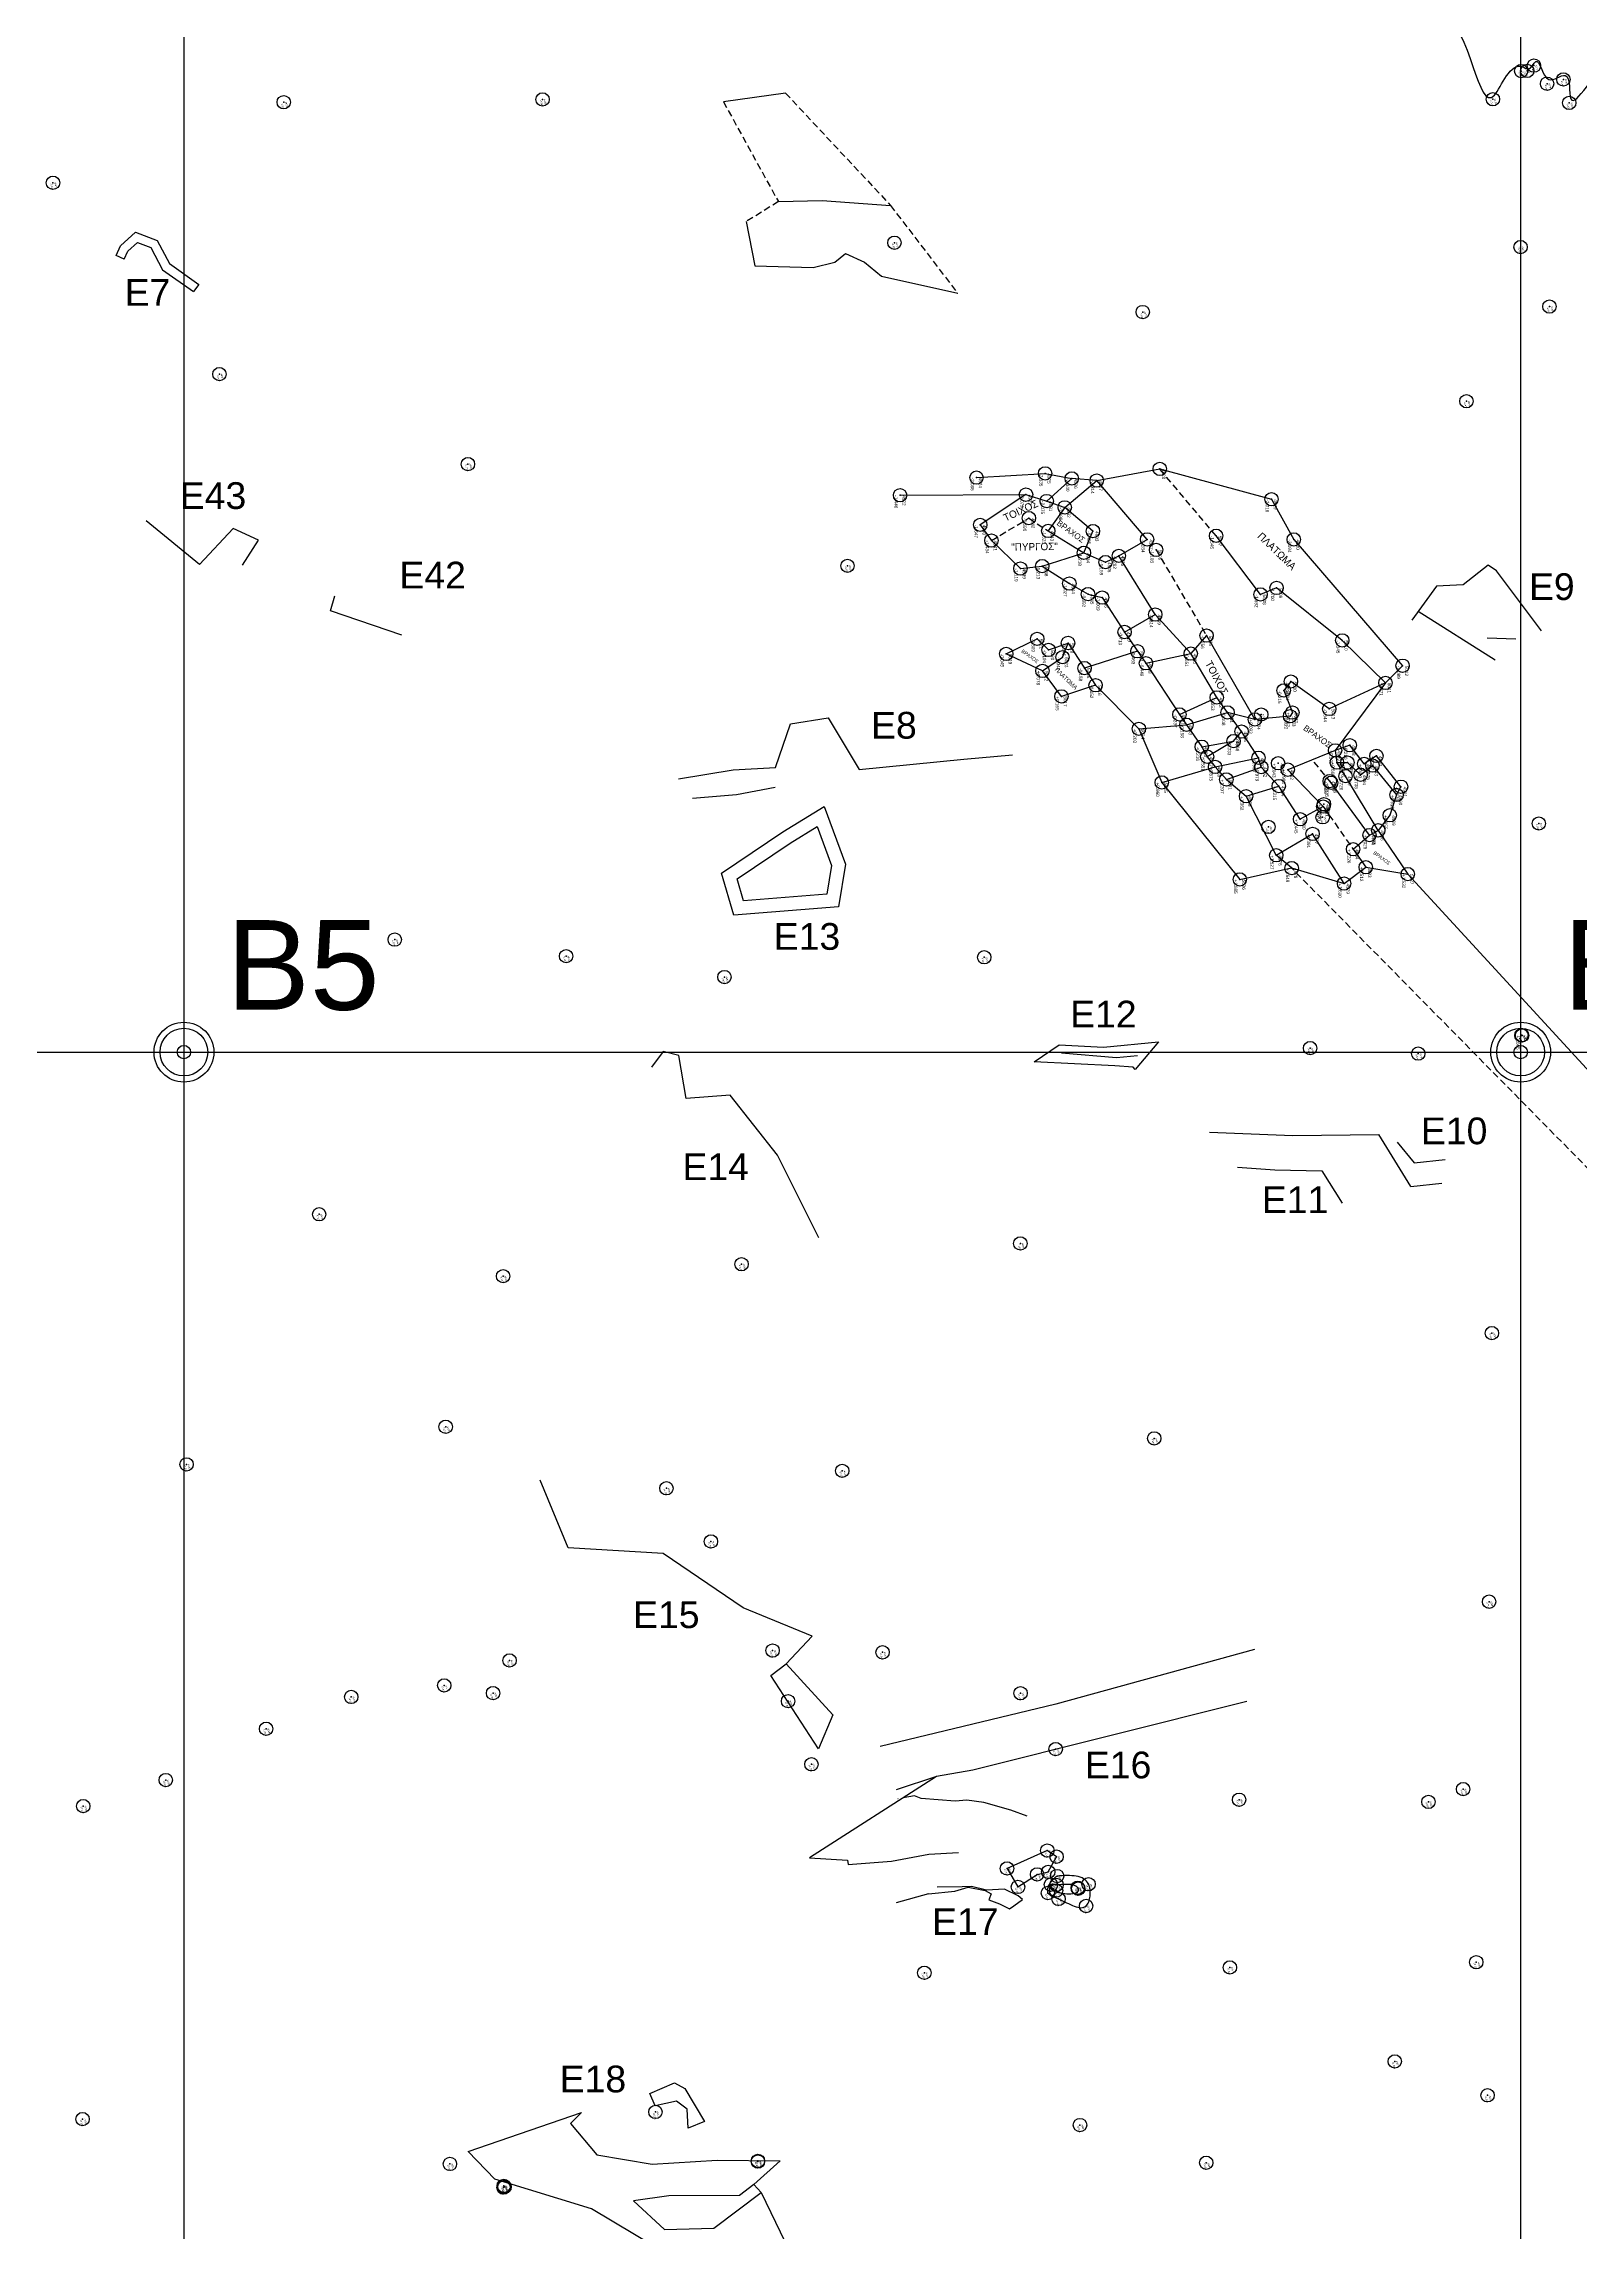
# Model space of a CAD drawing. Header units: millimetres. Extents: x 979 to 714242, y 976 to 4055134.
# Drawn here: x 713933.7 to 713991.2, y 4054818.7 to 4054900.6 of the extents above; entities that cross this region are included whole.
import ezdxf
from ezdxf.enums import TextEntityAlignment as Align

# ---------------------------------------------------------------- set-up
doc = ezdxf.new("R2010")
doc.units = ezdxf.units.MM
doc.header["$LTSCALE"] = 0.5
doc.header["$MEASUREMENT"] = 0
doc.header["$PDMODE"] = 32
doc.header["$PDSIZE"] = 0.5
doc.linetypes.add('DASHED', pattern=[0.75, 0.5, -0.25])
doc.linetypes.add('KatAxonas', pattern=[130, 100, -15, 0, -15])
for name, color, linetype in [('__lithosoros', 50, 'Continuous'), ('AKTOGRAMMI', 255, 'Continuous'), ('Allo', 3, 'KatAxonas'), ('AREA_KYK', 4, 'Continuous'), ('AREA_NOTES', 4, 'Continuous'), ('AREA_SHM', 4, 'Continuous'), ('AREA_TXT', 4, 'Continuous'), ('Endeixeis', 61, 'Continuous'), ('kanabos', 7, 'Continuous'), ('onoma_kataskevon', 1, 'Continuous'), ('POINTS_KANABBOS_50_50', 7, 'Continuous'), ('TAX-DESC', 45, 'Continuous'), ('TAX-H', 192, 'Continuous'), ('TAX-KOD', 7, 'Continuous'), ('TAX-SHM', 7, 'Continuous')]:
    doc.layers.add(name, color=color, linetype=linetype)
doc.styles.add('gr-sdtopo1', font='gr-sdtopo1.shx', dxfattribs={"bigfont": 'BigFgrsdto1.shx'})
doc.styles.get("Standard").update_dxf_attribs({"font": 'arial.ttf'})
doc.styles.add('zzARIALzz', font='arial.ttf')

# ---------------------------------------------------------------- blocks, each defined once
blk = doc.blocks.new('kanabos')
at = {"layer": 'kanabos'}
for p, q in [((713988.096, 4054912.798), (713988.096, 4054712.798)), ((714138.096, 4054912.798), (714138.096, 4054712.798)), ((714188.096, 4054912.798), (714188.096, 4054712.798)), ((713988.096, 4054862.798), (714188.096, 4054862.798))]:
    blk.add_line(p, q, dxfattribs=at)
blk = doc.blocks.new('blk_SHMEIO_3-Lay')
at = {"layer": 'TAX-SHM'}
blk.add_point((0, 0), dxfattribs=at)
at = {"layer": 'TAX-DESC', "style": 'gr-sdtopo1'}
blk.add_attdef('DESC', (1.12, -0.34), '', height=0.5, dxfattribs=at)
at = {"layer": 'TAX-H', "style": 'gr-sdtopo1'}
blk.add_attdef('H', (0, -1.7), '', height=1, dxfattribs=at)
at = {"layer": 'TAX-KOD', "style": 'gr-sdtopo1'}
blk.add_attdef('KOD', (0, 0.7), '', height=1, dxfattribs=at)
blk = doc.blocks.new('blk_KOR-IDIOKT_4-Lay')
at = {"layer": 'AREA_KYK', "linetype": 'ByBlock', "lineweight": -2}
blk.add_circle((0, 0), 1, dxfattribs=at)
at = {"layer": 'AREA_SHM'}
blk.add_point((0, 0), dxfattribs=at)
at = {"layer": 'AREA_NOTES', "style": 'zzARIALzz'}
blk.add_attdef('KTT', (1.414, -3.414), '', height=1.5, dxfattribs=at)
at = {"layer": 'AREA_TXT', "style": 'zzARIALzz'}
blk.add_attdef('AA', (1.414, 1.414), '', height=3, dxfattribs=at)

msp = doc.modelspace()

# ---------------------------------------------------------------- hatches: boundary and pattern name
at = {"layer": '__lithosoros', "linetype": 'DASHED', "ltscale": 0.5}
h = msp.add_hatch(dxfattribs=at)
h.set_pattern_fill('AR-B88', color=256, scale=0.02, angle=-0.12537, style=0)
h.set_pattern_definition([(359.8746302306, (0, 0), (0.000350098162, 0.159999616972), []), (89.8746302306, (0, 0), (-0.079649710324, 0.1601746660533), [0.16, -0.16])])
edge = h.paths.add_edge_path()
edge.add_spline(control_points=[(714001.585, 4054885.375), (714002.309, 4054885.577), (714003.945, 4054886.997), (714002.668, 4054888.416), (714001.974, 4054889.187)], knot_values=[0, 0, 0, 0, 2.200503, 4.816476, 4.816476, 4.816476, 4.816476], degree=3, periodic=0)
edge.add_spline(control_points=[(714001.974, 4054889.187), (714001.79, 4054889.295), (714000.72, 4054889.923), (713998.414, 4054892.082), (713990.179, 4054891.252), (713993.806, 4054887.989), (713995.524, 4054886.069), (713998.531, 4054886.357), (714000.556, 4054885.087), (714001.585, 4054885.375)], knot_values=[4.816476, 4.816476, 4.816476, 4.816476, 5.452911, 8.513979, 15.151639, 17.949538, 19.620041, 22.958125, 26.089675, 26.089675, 26.089675, 26.089675], degree=3, periodic=0)
h.paths.add_polyline_path([(714001.856, 4054889.157), (714001.929, 4054888.874), (714002.02, 4054888.898), (714001.947, 4054889.18)], flags=24)
h.paths.add_polyline_path([(714002.001, 4054889.194), (714002.053, 4054888.996), (714002.143, 4054889.019), (714002.092, 4054889.218)], flags=25)
h.paths.add_polyline_path([(714003.078, 4054886.844), (714003.153, 4054886.556), (714003.244, 4054886.579), (714003.169, 4054886.867)], flags=24)
h.paths.add_polyline_path([(713998.537, 4054885.972), (713998.582, 4054885.8), (713998.673, 4054885.823), (713998.628, 4054885.996)], flags=24)
h.paths.add_polyline_path([(713995.267, 4054886.643), (713995.312, 4054886.47), (713995.403, 4054886.494), (713995.358, 4054886.667)], flags=24)
h.paths.add_polyline_path([(713994.015, 4054887.749), (713994.061, 4054887.573), (713994.151, 4054887.597), (713994.106, 4054887.772)], flags=24)
h.paths.add_polyline_path([(713992.278, 4054889.942), (713992.324, 4054889.767), (713992.414, 4054889.79), (713992.369, 4054889.966)], flags=24)
h.paths.add_polyline_path([(713998.673, 4054891.038), (713998.743, 4054890.771), (713998.833, 4054890.794), (713998.764, 4054891.062)], flags=24)
h.paths.add_polyline_path([(713998.818, 4054891.076), (713998.863, 4054890.903), (713998.954, 4054890.927), (713998.909, 4054891.1)], flags=25)
h.paths.add_polyline_path([(714001.311, 4054889.485), (714001.384, 4054889.203), (714001.475, 4054889.226), (714001.401, 4054889.509)], flags=24)
h.paths.add_polyline_path([(714001.456, 4054889.523), (714001.506, 4054889.33), (714001.597, 4054889.353), (714001.547, 4054889.546)], flags=25)

# ---------------------------------------------------------------- linework, layer by layer
at = {"layer": 'AKTOGRAMMI'}
msp.add_spline([(713952.549, 4054909.222), (713955.405, 4054908.696), (713958.516, 4054909.563), (713962.047, 4054909.782), (713962.054, 4054908.899), (713963.457, 4054907.776), (713966.455, 4054907.114), (713967.936, 4054907.251), (713968.234, 4054907.396), (713968.701, 4054906.666), (713968.706, 4054906.638), (713970.15, 4054906.309), (713969.345, 4054904.597), (713968.947, 4054903.711), (713970.304, 4054904.356), (713971.552, 4054904.622), (713970.87, 4054903.916), (713972.635, 4054903.282), (713973.207, 4054902.79), (713975.182, 4054903.463), (713975.23, 4054903.5), (713976.359, 4054902.761), (713976.544, 4054902.499), (713979.482, 4054902.623), (713979.946, 4054902.52), (713981.107, 4054902.79), (713981.341, 4054902.821), (713982.023, 4054901.546), (713983.157, 4054901.781), (713983.825, 4054901.948), (713985.482, 4054901.821), (713986.035, 4054901.707), (713987.996, 4054898.643), (713989.058, 4054899.695), (713989.264, 4054899.617), (713989.538, 4054899.895), (713990.025, 4054899.221), (713990.635, 4054899.378), (713990.854, 4054898.501), (713992.292, 4054899.715), (713992.936, 4054898.807), (713993.176, 4054898.018), (713994.666, 4054897.109), (713994.855, 4054896.654), (713995.003, 4054896.549), (713995.38, 4054898.083), (713996.54, 4054896.331), (713996.555, 4054896.328)], degree=3, dxfattribs=at)
at = {"layer": 'Allo', "linetype": 'DASHED'}
for p, q in [((713959.154, 4054898.395), (713961.21, 4054894.656)), ((713961.478, 4054898.717), (713965.405, 4054894.513)), ((713961.21, 4054894.656), (713960.007, 4054893.91)), ((713965.405, 4054894.513), (713967.918, 4054891.227)), ((713977.583, 4054882.153), (713975.474, 4054884.657)), ((713969.177, 4054881.976), (713970.581, 4054882.815)), ((713970.581, 4054882.815), (713971.301, 4054882.334)), ((713975.34, 4054881.627), (713977.227, 4054878.419)), ((713981.886, 4054872.913), (713981.174, 4054873.776)), ((713982.422, 4054873.163), (713982.1, 4054873.671)), ((713981.589, 4054872.024), (713982.706, 4054870.429)), ((713995.235, 4054854.685), (713980.409, 4054869.722))]:
    msp.add_line(p, q, dxfattribs=at)
at = {"layer": 'Allo'}
for p, q in [((713961.21, 4054894.656), (713962.847, 4054894.694)), ((713962.847, 4054894.694), (713965.405, 4054894.513)), ((713960.007, 4054893.91), (713960.324, 4054892.255)), ((713936.74, 4054892.497), (713936.437, 4054892.635)), ((713960.324, 4054892.255), (713962.509, 4054892.189)), ((713962.509, 4054892.189), (713963.322, 4054892.389)), ((713963.322, 4054892.389), (713963.718, 4054892.71)), ((713963.718, 4054892.71), (713964.428, 4054892.389)), ((713964.428, 4054892.389), (713965.071, 4054891.866)), ((713939.529, 4054891.56), (713939.337, 4054891.288)), ((713965.071, 4054891.866), (713967.918, 4054891.227)), ((713968.62, 4054884.33), (713971.188, 4054884.49)), ((713971.188, 4054884.49), (713972.184, 4054884.301)), ((713972.184, 4054884.301), (713971.246, 4054883.454)), ((713971.92, 4054883.217), (713973.116, 4054884.219)), ((713973.116, 4054884.219), (713972.184, 4054884.301)), ((713973.116, 4054884.219), (713975.474, 4054884.657)), ((713975.002, 4054882.02), (713973.116, 4054884.219)), ((713975.474, 4054884.657), (713979.654, 4054883.521)), ((713965.76, 4054883.67), (713970.471, 4054883.693)), ((713970.471, 4054883.693), (713968.758, 4054882.564)), ((713970.471, 4054883.693), (713971.246, 4054883.454)), ((713971.246, 4054883.454), (713971.92, 4054883.217)), ((713971.92, 4054883.217), (713971.301, 4054882.334)), ((713972.976, 4054882.329), (713971.92, 4054883.217)), ((713979.654, 4054883.521), (713980.488, 4054882.016)), ((713968.758, 4054882.564), (713969.177, 4054881.976)), ((713969.177, 4054881.976), (713970.261, 4054880.929)), ((713971.301, 4054882.334), (713972.639, 4054881.518)), ((713972.639, 4054881.518), (713972.976, 4054882.329)), ((713973.944, 4054881.404), (713975.002, 4054882.02)), ((713979.244, 4054879.959), (713977.583, 4054882.153)), ((713980.488, 4054882.016), (713984.559, 4054877.293)), ((713970.261, 4054880.929), (713971.08, 4054881.02)), ((713971.08, 4054881.02), (713972.639, 4054881.518)), ((713971.08, 4054881.02), (713972.093, 4054880.367)), ((713972.639, 4054881.518), (713973.445, 4054881.169)), ((713973.445, 4054881.169), (713973.944, 4054881.404)), ((713975.308, 4054879.208), (713973.944, 4054881.404)), ((713972.093, 4054880.367), (713972.791, 4054879.972)), ((713972.791, 4054879.972), (713973.32, 4054879.844)), ((713979.846, 4054880.202), (713979.244, 4054879.959)), ((713982.298, 4054878.242), (713979.846, 4054880.202)), ((713973.32, 4054879.844), (713974.158, 4054878.554)), ((713974.158, 4054878.554), (713975.308, 4054879.208)), ((713976.634, 4054877.745), (713975.308, 4054879.208)), ((713969.733, 4054877.736), (713970.893, 4054878.299)), ((713970.893, 4054878.299), (713971.315, 4054877.884)), ((713974.158, 4054878.554), (713974.958, 4054877.384)), ((713977.227, 4054878.419), (713976.634, 4054877.745)), ((713977.227, 4054878.419), (713979.032, 4054875.284)), ((713971.085, 4054877.098), (713969.733, 4054877.736)), ((713971.085, 4054877.098), (713971.837, 4054877.613)), ((713971.315, 4054877.884), (713972.043, 4054878.143)), ((713971.837, 4054877.613), (713972.043, 4054878.143)), ((713972.043, 4054878.143), (713972.663, 4054877.204)), ((713974.638, 4054877.832), (713972.663, 4054877.204)), ((713974.958, 4054877.384), (713976.634, 4054877.745)), ((713977.607, 4054876.105), (713976.634, 4054877.745)), ((713983.917, 4054876.652), (713982.298, 4054878.242)), ((713971.797, 4054876.146), (713971.085, 4054877.098)), ((713972.663, 4054877.204), (713973.076, 4054876.56)), ((713974.958, 4054877.384), (713976.21, 4054875.469)), ((713980.38, 4054876.703), (713980.11, 4054876.368)), ((713981.816, 4054875.675), (713980.38, 4054876.703)), ((713983.917, 4054876.652), (713981.816, 4054875.675)), ((713983.917, 4054876.652), (713982.032, 4054874.126)), ((713984.559, 4054877.293), (713983.917, 4054876.652)), ((713973.076, 4054876.56), (713971.797, 4054876.146)), ((713973.076, 4054876.56), (713974.695, 4054874.932)), ((713976.21, 4054875.469), (713977.607, 4054876.105)), ((713978.012, 4054875.546), (713977.607, 4054876.105)), ((713980.11, 4054876.368), (713980.434, 4054875.538)), ((713961.104, 4054873.49), (713961.657, 4054875.119)), ((713961.657, 4054875.119), (713963.067, 4054875.345)), ((713963.067, 4054875.345), (713964.229, 4054873.405)), ((713974.695, 4054874.932), (713976.473, 4054875.084)), ((713976.21, 4054875.469), (713976.473, 4054875.084)), ((713976.473, 4054875.084), (713978.012, 4054875.546)), ((713976.473, 4054875.084), (713977.047, 4054874.264)), ((713978.536, 4054874.831), (713978.012, 4054875.546)), ((713979.032, 4054875.284), (713978.012, 4054875.546)), ((713980.347, 4054875.404), (713979.032, 4054875.284)), ((713980.434, 4054875.538), (713980.347, 4054875.404)), ((713974.695, 4054874.932), (713975.549, 4054872.925)), ((713977.047, 4054874.264), (713978.234, 4054874.473)), ((713977.047, 4054874.264), (713977.248, 4054873.89)), ((713978.234, 4054874.473), (713977.248, 4054873.89)), ((713978.234, 4054874.473), (713978.536, 4054874.831)), ((713979.168, 4054873.849), (713978.536, 4054874.831)), ((713982.58, 4054874.318), (713982.032, 4054874.126)), ((713983.121, 4054873.62), (713982.58, 4054874.318)), ((713957.476, 4054873.066), (713959.52, 4054873.398)), ((713959.52, 4054873.398), (713961.104, 4054873.49)), ((713964.229, 4054873.405), (713968.141, 4054873.793)), ((713968.141, 4054873.793), (713969.961, 4054873.953)), ((713975.549, 4054872.925), (713977.544, 4054873.508)), ((713977.248, 4054873.89), (713977.544, 4054873.508)), ((713977.544, 4054873.508), (713979.168, 4054873.849)), ((713977.544, 4054873.508), (713977.965, 4054873.038)), ((713977.965, 4054873.038), (713979.269, 4054873.501)), ((713979.269, 4054873.501), (713979.168, 4054873.849)), ((713979.928, 4054872.792), (713979.269, 4054873.501)), ((713982.032, 4054874.126), (713980.264, 4054873.404)), ((713980.264, 4054873.404), (713981.589, 4054872.024)), ((713982.032, 4054874.126), (713982.1, 4054873.671)), ((713982.1, 4054873.671), (713982.495, 4054873.669)), ((713982.495, 4054873.669), (713982.984, 4054873.213)), ((713982.984, 4054873.213), (713983.43, 4054873.558)), ((713983.581, 4054873.917), (713983.121, 4054873.62)), ((713983.43, 4054873.558), (713984.332, 4054872.459)), ((713984.498, 4054872.767), (713983.581, 4054873.917)), ((713975.549, 4054872.925), (713978.47, 4054869.296)), ((713977.965, 4054873.038), (713978.702, 4054872.411)), ((713978.702, 4054872.411), (713979.928, 4054872.792)), ((713980.725, 4054871.549), (713979.928, 4054872.792)), ((713983.32, 4054870.958), (713981.886, 4054872.913)), ((713983.648, 4054871.134), (713982.422, 4054873.163)), ((713984.332, 4054872.459), (713984.498, 4054872.767)), ((713979.83, 4054870.2), (713978.702, 4054872.411)), ((713981.589, 4054872.024), (713980.725, 4054871.549)), ((713984.332, 4054872.459), (713984.077, 4054871.697)), ((713979.83, 4054870.2), (713981.193, 4054871.002)), ((713982.368, 4054869.142), (713981.193, 4054871.002)), ((713982.706, 4054870.429), (713983.32, 4054870.958)), ((713983.32, 4054870.958), (713983.648, 4054871.134)), ((713984.077, 4054871.697), (713983.648, 4054871.134)), ((713983.648, 4054871.134), (713984.751, 4054869.497)), ((713980.408, 4054869.733), (713979.83, 4054870.2)), ((713982.706, 4054870.429), (713983.179, 4054869.754)), ((713978.47, 4054869.296), (713980.408, 4054869.733)), ((713980.408, 4054869.733), (713982.368, 4054869.142)), ((713982.368, 4054869.142), (713983.179, 4054869.754)), ((713983.179, 4054869.754), (713984.751, 4054869.497)), ((713984.751, 4054869.497), (713992.152, 4054861.448)), ((713984.864, 4054857.805), (713986.023, 4054857.93)), ((713969.17, 4054831.352), (713969.087, 4054831.118)), ((713969.087, 4054831.118), (713969.479, 4054830.967)), ((713970.173, 4054831.266), (713969.673, 4054831.52)), ((713969.852, 4054830.782), (713970.012, 4054830.895)), ((713970.012, 4054830.895), (713970.342, 4054831.129)), ((713970.342, 4054831.129), (713970.173, 4054831.266)), ((713956.4, 4054823.878), (713957.322, 4054824.278)), ((713957.322, 4054824.278), (713957.706, 4054824.062)), ((713956.595, 4054823.413), (713956.4, 4054823.878)), ((713957.393, 4054823.585), (713956.595, 4054823.413)), ((713957.794, 4054823.286), (713957.393, 4054823.585)), ((713957.706, 4054824.062), (713958.45, 4054822.832)), ((713957.831, 4054822.585), (713957.794, 4054823.286)), ((713958.45, 4054822.832), (713957.831, 4054822.585)), ((713958.794, 4054818.833), (713960.564, 4054820.17)), ((713960.297, 4054820.471), (713959.751, 4054820.065)), ((713957.117, 4054820.049), (713955.789, 4054819.857)), ((713955.789, 4054819.857), (713956.956, 4054818.787)), ((713959.751, 4054820.065), (713957.117, 4054820.049)), ((713956.956, 4054818.787), (713958.794, 4054818.833))]:
    msp.add_line(p, q, dxfattribs=at)
at = {"layer": 'Allo', "ltscale": 0.180022}
for p, q in [((713939.561, 4054881.074), (713937.568, 4054882.708)), ((713940.816, 4054882.421), (713939.561, 4054881.074)), ((713941.766, 4054881.987), (713940.816, 4054882.421)), ((713941.162, 4054881.055), (713941.766, 4054881.987)), ((713944.452, 4054879.342), (713944.621, 4054879.912)), ((713947.12, 4054878.431), (713944.452, 4054879.342)), ((713965.695, 4054834.906), (713965.682, 4054834.904)), ((713966.303, 4054835.01), (713965.878, 4054834.937)), ((713966.547, 4054834.909), (713966.303, 4054835.01)), ((713967.821, 4054834.811), (713966.547, 4054834.909)), ((713968.258, 4054834.85), (713967.821, 4054834.811)), ((713968.891, 4054834.768), (713968.258, 4054834.85)), ((713969.905, 4054834.478), (713968.891, 4054834.768)), ((713970.513, 4054834.253), (713969.905, 4054834.478)), ((713968.089, 4054831.608), (713967.148, 4054831.595)), ((713967.806, 4054831.443), (713968.312, 4054831.593)), ((713968.432, 4054831.616), (713968.089, 4054831.608)), ((713968.312, 4054831.593), (713968.944, 4054831.477)), ((713968.995, 4054831.48), (713968.432, 4054831.616)), ((713966.828, 4054831.347), (713965.621, 4054831.011)), ((713966.828, 4054831.347), (713967.806, 4054831.443)), ((713968.944, 4054831.477), (713969.17, 4054831.352)), ((713969.673, 4054831.52), (713968.995, 4054831.48)), ((713969.479, 4054830.967), (713969.852, 4054830.782))]:
    msp.add_line(p, q, dxfattribs=at)
for points in [[(713961.478, 4054898.717), (713959.154, 4054898.395)], [(713936.437, 4054892.635), (713936.604, 4054893.002), (713937.167, 4054893.509), (713937.977, 4054893.204), (713938.435, 4054892.335), (713939.529, 4054891.56)], [(713936.74, 4054892.497), (713936.878, 4054892.801), (713937.239, 4054893.126), (713937.742, 4054892.937), (713938.178, 4054892.11), (713939.337, 4054891.288)], [(713989.752, 4054878.597), (713988.076, 4054880.844), (713987.756, 4054881.05), (713986.827, 4054880.32), (713985.825, 4054880.271), (713984.902, 4054878.992)], [(713988.021, 4054877.504), (713985.139, 4054879.321)], [(713988.792, 4054878.291), (713987.723, 4054878.322)], [(713957.994, 4054872.343), (713959.648, 4054872.475), (713961.095, 4054872.744)], [(713962.721, 4054855.884), (713961.179, 4054858.978), (713959.406, 4054861.232), (713957.766, 4054861.1), (713957.481, 4054862.708), (713956.895, 4054862.864), (713956.461, 4054862.272)], [(713974.647, 4054862.698), (713973.854, 4054862.621), (713971.805, 4054862.792)], [(713977.337, 4054859.843), (713980.449, 4054859.717), (713983.67, 4054859.751)], [(713984.864, 4054857.805), (713983.67, 4054859.751)], [(713984.354, 4054859.467), (713984.995, 4054858.694), (713986.154, 4054858.819)], [(713978.382, 4054858.537), (713979.778, 4054858.438), (713981.535, 4054858.393), (713982.302, 4054857.191)], [(713961.502, 4054839.953), (713963.245, 4054838.046), (713962.708, 4054836.777), (713960.922, 4054839.519), (713961.502, 4054839.953), (713962.472, 4054840.988), (713959.888, 4054842.05), (713956.901, 4054844.08), (713953.348, 4054844.287), (713952.294, 4054846.829)]]:
    msp.add_lwpolyline(points, dxfattribs=at)
for points in [[(713959.54, 4054867.966), (713959.086, 4054869.533), (713961.374, 4054871.074), (713962.926, 4054872.029), (713963.715, 4054869.867), (713963.452, 4054868.277)], [(713959.907, 4054868.497), (713959.668, 4054869.322), (713961.645, 4054870.654), (713962.666, 4054871.282), (713963.2, 4054869.819), (713963.023, 4054868.744)], [(713970.779, 4054862.474), (713971.716, 4054863.113), (713973.371, 4054863.017), (713975.431, 4054863.226), (713974.561, 4054862.192), (713974.478, 4054862.279), (713973.792, 4054862.327)], [(713971.614, 4054832.737), (713971.269, 4054832.965), (713969.761, 4054832.295), (713970.172, 4054831.604), (713970.887, 4054832.075), (713971.302, 4054832.169)], [(713960.564, 4054820.17), (713961.812, 4054817.594), (713960.723, 4054816.99), (713959.243, 4054816.955), (713957.434, 4054817.642), (713954.219, 4054819.564), (713950.602, 4054820.669), (713949.603, 4054821.705), (713953.843, 4054823.169), (713953.428, 4054822.76), (713954.42, 4054821.586), (713956.484, 4054821.238), (713958.923, 4054821.382), (713961.278, 4054821.355), (713960.297, 4054820.471)]]:
    msp.add_lwpolyline(points, close=True, dxfattribs=at)
at = {"layer": 'Allo', "linetype": 'Continuous', "ltscale": 0.180022}
for points in [[(713979.015, 4054840.49), (713971.587, 4054838.439), (713965.017, 4054836.853)], [(713978.735, 4054838.542), (713968.477, 4054835.968), (713967.12, 4054835.732), (713965.611, 4054835.236)], [(713967.12, 4054835.732), (713962.376, 4054832.698), (713963.798, 4054832.604), (713963.816, 4054832.441), (713965.445, 4054832.565), (713966.831, 4054832.835), (713967.944, 4054832.89)]]:
    msp.add_lwpolyline(points, dxfattribs=at)
at = {"layer": 'Allo'}
for points, knots in [([(713971.633, 4054832.013), (713972.139, 4054832.042), (713972.986, 4054832.091), (713972.829, 4054830.488), (713971.917, 4054831.101), (713971.076, 4054831.372), (713971.399, 4054831.843), (713971.633, 4054832.013)], [0, 0, 0, 0, 1.217604, 2.038087, 3.101552, 3.556314, 4.276704, 4.276704, 4.276704, 4.276704]), ([(713971.405, 4054831.69), (713971.465, 4054831.72), (713971.611, 4054831.614), (713972.273, 4054831.802), (713972.565, 4054831.301), (713971.635, 4054831.296), (713971.371, 4054831.594), (713971.405, 4054831.69)], [0, 0, 0, 0, 0.208521, 1.008369, 1.046697, 1.877076, 2.172246, 2.172246, 2.172246, 2.172246])]:
    msp.add_open_spline(points, degree=3, knots=knots, dxfattribs=at)
at = {"layer": 'POINTS_KANABBOS_50_50'}
for centre in [(713938.974, 4054862.837), (713988.974, 4054862.837)]:
    msp.add_circle(centre, 0.893, dxfattribs=at)

# ---------------------------------------------------------------- block references
at = {"layer": 'AREA_SHM', "xscale": 1.119008732385416, "yscale": 1.119008732385416, "zscale": 1.119008732385416}
for p, values in [((713938.974, 4054862.837), {'AA': 'B5'}), ((713988.974, 4054862.837), {'AA': 'B4'})]:
    msp.add_blockref('blk_KOR-IDIOKT_4-Lay', p, dxfattribs=at).add_auto_attribs(values)
at = {"layer": 'kanabos'}
for p in [(-199.122, 0.039), (0.878, 0.039)]:
    msp.add_blockref('kanabos', p, dxfattribs=at)
at = {"layer": 'TAX-SHM'}
for p, xscale, yscale, zscale, rotation, values in [((713988.993, 4054899.542), 0.062475, 0.062475, 0.062475, 284.5704941548227, {'KOD': '3376', 'H': '-8.691'}), ((713989.219, 4054899.545), 0.062475, 0.062475, 0.062475, 284.5704941548227, {'KOD': '38', 'H': '-8.603'}), ((713989.472, 4054899.743), 0.062475, 0.062475, 0.062475, 284.5704941548227, {'KOD': '3377', 'H': '-8.696'}), ((713952.387, 4054898.478), 0.062475, 0.062475, 0.062475, 284.5704941548227, {'KOD': '4869', 'H': '-4.985'}), ((713987.934, 4054898.487), 0.062475, 0.062475, 0.062475, 284.5704941548227, {'KOD': '3138', 'H': '-8.144'}), ((713989.961, 4054899.068), 0.062475, 0.062475, 0.062475, 284.5704941548227, {'KOD': '3378', 'H': '-8.560'}), ((713990.571, 4054899.226), 0.062475, 0.062475, 0.062475, 284.5704941548227, {'KOD': '3379', 'H': '-8.696'}), ((713942.707, 4054898.375), 0.062475, 0.062475, 0.062475, 284.5704941548227, {'KOD': '4867', 'H': '-4.204'}), ((713990.791, 4054898.35), 0.062475, 0.062475, 0.062475, 284.5704941548227, {'KOD': '3380', 'H': '-8.431'}), ((713934.077, 4054895.36), 0.062475, 0.062475, 0.062475, 284.5704941548227, {'KOD': '4864', 'H': '-3.104'}), ((713965.552, 4054893.119), 0.062475, 0.062475, 0.062475, 284.5704941548227, {'KOD': '4871', 'H': '-3.918'}), ((713988.97, 4054892.956), 0.062475, 0.062475, 0.062475, 284.5704941548227, {'KOD': '4921', 'H': '-6.196'}), ((713974.836, 4054890.525), 0.062475, 0.062475, 0.062475, 284.5704941548227, {'KOD': '4872', 'H': '-3.700'}), ((713990.051, 4054890.73), 0.062475, 0.062475, 0.062475, 284.5704941548227, {'KOD': '3139', 'H': '-5.859'}), ((713940.301, 4054888.202), 0.062475, 0.062475, 0.062475, 284.5704941548227, {'KOD': '4866', 'H': '-0.288'}), ((713986.947, 4054887.189), 0.062475, 0.062475, 0.062475, 284.5704941548227, {'KOD': '4874', 'H': '-4.488'}), ((713949.599, 4054884.835), 0.062475, 0.062475, 0.062475, 284.5704941548227, {'KOD': '4868', 'H': '0.272'}), ((713975.474, 4054884.657), 0.12495, 0.12495, 0.12495, 269.6398654796607, {'KOD': '4928'}), ((713968.62, 4054884.33), 0.12495, 0.12495, 0.12495, 269.6398654796607, {'KOD': '4924', 'H': '-2.086'}), ((713971.188, 4054884.49), 0.12495, 0.12495, 0.12495, 269.6398654796607, {'KOD': '4925', 'H': '-2.335'}), ((713972.184, 4054884.301), 0.12495, 0.12495, 0.12495, 269.6398654796607, {'KOD': '4926', 'H': '-2.340'}), ((713973.116, 4054884.219), 0.12495, 0.12495, 0.12495, 269.6398654796607, {'KOD': '4927', 'H': '-2.314'}), ((713965.76, 4054883.67), 0.12495, 0.12495, 0.12495, 269.6398654796607, {'KOD': '4922', 'H': '-1.446'}), ((713970.471, 4054883.693), 0.12495, 0.12495, 0.12495, 269.6398654796607, {'KOD': '4923', 'H': '-2.079'}), ((713971.246, 4054883.454), 0.12495, 0.12495, 0.12495, 269.6398654796607, {'KOD': '4931', 'H': '-2.075'}), ((713971.92, 4054883.217), 0.12495, 0.12495, 0.12495, 269.6398654796607, {'KOD': '4932', 'H': '-1.898'}), ((713979.654, 4054883.521), 0.12495, 0.12495, 0.12495, 269.6398654796607, {'KOD': '4929', 'H': '-2.318'}), ((713968.758, 4054882.564), 0.12495, 0.12495, 0.12495, 269.6398654796607, {'KOD': '4940', 'H': '-1.647'}), ((713970.581, 4054882.815), 0.12495, 0.12495, 0.12495, 269.6398654796607, {'KOD': '4942', 'H': '-1.596'}), ((713971.301, 4054882.334), 0.12495, 0.12495, 0.12495, 269.6398654796607, {'KOD': '4943', 'H': '-1.523'}), ((713972.976, 4054882.329), 0.12495, 0.12495, 0.12495, 269.6398654796607, {'KOD': '4933', 'H': '-1.485'}), ((713977.583, 4054882.153), 0.12495, 0.12495, 0.12495, 269.6398654796607, {'KOD': '5007', 'H': '-1.546'}), ((713969.177, 4054881.976), 0.12495, 0.12495, 0.12495, 269.6398654796607, {'KOD': '4941', 'H': '-1.434'}), ((713972.639, 4054881.518), 0.12495, 0.12495, 0.12495, 269.6398654796607, {'KOD': '4934', 'H': '-1.218'}), ((713973.944, 4054881.404), 0.12495, 0.12495, 0.12495, 269.6398654796607, {'KOD': '4936', 'H': '-1.262'}), ((713975.002, 4054882.02), 0.12495, 0.12495, 0.12495, 269.6398654796607, {'KOD': '4937', 'H': '-1.284'}), ((713975.34, 4054881.627), 0.12495, 0.12495, 0.12495, 269.6398654796607, {'KOD': '5006', 'H': '-1.108'}), ((713980.488, 4054882.016), 0.12495, 0.12495, 0.12495, 269.6398654796607, {'KOD': '4930', 'H': '-2.094'}), ((713963.795, 4054881.03), 0.062475, 0.062475, 0.062475, 284.5704941548227, {'KOD': '4870', 'H': '-0.105'}), ((713970.261, 4054880.929), 0.12495, 0.12495, 0.12495, 269.6398654796607, {'KOD': '4939', 'H': '-1.119'}), ((713971.08, 4054881.02), 0.12495, 0.12495, 0.12495, 269.6398654796607, {'KOD': '4938', 'H': '-1.213'}), ((713973.445, 4054881.169), 0.12495, 0.12495, 0.12495, 269.6398654796607, {'KOD': '4935', 'H': '-1.159'}), ((713972.093, 4054880.367), 0.12495, 0.12495, 0.12495, 269.6398654796607, {'KOD': '4944', 'H': '-1.027'}), ((713972.791, 4054879.972), 0.12495, 0.12495, 0.12495, 269.6398654796607, {'KOD': '4945', 'H': '-0.992'}), ((713973.32, 4054879.844), 0.12495, 0.12495, 0.12495, 269.6398654796607, {'KOD': '4946', 'H': '-1.009'}), ((713979.244, 4054879.959), 0.12495, 0.12495, 0.12495, 269.6398654796607, {'KOD': '5008', 'H': '-1.592'}), ((713979.846, 4054880.202), 0.12495, 0.12495, 0.12495, 269.6398654796607, {'KOD': '5009', 'H': '-1.700'}), ((713975.308, 4054879.208), 0.12495, 0.12495, 0.12495, 269.6398654796607, {'KOD': '4949', 'H': '-0.814'}), ((713970.893, 4054878.299), 0.12495, 0.12495, 0.12495, 269.6398654796607, {'KOD': '5021', 'H': '-0.309'}), ((713972.043, 4054878.143), 0.12495, 0.12495, 0.12495, 269.6398654796607, {'KOD': '5018', 'H': '-0.345'}), ((713974.158, 4054878.554), 0.12495, 0.12495, 0.12495, 269.6398654796607, {'KOD': '4947', 'H': '-0.713'}), ((713977.227, 4054878.419), 0.12495, 0.12495, 0.12495, 269.6398654796607, {'KOD': '5005', 'H': '-0.756'}), ((713982.298, 4054878.242), 0.12495, 0.12495, 0.12495, 269.6398654796607, {'KOD': '5010', 'H': '-1.345'}), ((713969.733, 4054877.736), 0.12495, 0.12495, 0.12495, 269.6398654796607, {'KOD': '5019', 'H': '-0.045'}), ((713971.315, 4054877.884), 0.12495, 0.12495, 0.12495, 269.6398654796607, {'KOD': '5020', 'H': '-0.104'}), ((713971.837, 4054877.613), 0.12495, 0.12495, 0.12495, 269.6398654796607, {'KOD': '5023', 'H': '-0.041'}), ((713972.663, 4054877.204), 0.12495, 0.12495, 0.12495, 269.6398654796607, {'KOD': '5015', 'H': '-0.158'}), ((713974.638, 4054877.832), 0.12495, 0.12495, 0.12495, 269.6398654796607, {'KOD': '5014', 'H': '-0.463'}), ((713974.958, 4054877.384), 0.12495, 0.12495, 0.12495, 269.6398654796607, {'KOD': '4948', 'H': '-0.449'}), ((713976.634, 4054877.745), 0.12495, 0.12495, 0.12495, 269.6398654796607, {'KOD': '4950', 'H': '-0.651'}), ((713984.559, 4054877.293), 0.12495, 0.12495, 0.12495, 269.6398654796607, {'KOD': '5012', 'H': '-1.089'}), ((713971.085, 4054877.098), 0.12495, 0.12495, 0.12495, 269.6398654796607, {'KOD': '5022', 'H': '+0.078'}), ((713973.076, 4054876.56), 0.12495, 0.12495, 0.12495, 269.6398654796607, {'KOD': '5016', 'H': '-0.152'}), ((713980.11, 4054876.368), 0.12495, 0.12495, 0.12495, 269.6398654796607, {'KOD': '5001', 'H': '-0.216'}), ((713980.38, 4054876.703), 0.12495, 0.12495, 0.12495, 269.6398654796607, {'KOD': '5000', 'H': '-0.798'}), ((713983.917, 4054876.652), 0.12495, 0.12495, 0.12495, 269.6398654796607, {'KOD': '5011', 'H': '-0.871'}), ((713971.797, 4054876.146), 0.12495, 0.12495, 0.12495, 269.6398654796607, {'KOD': '5017', 'H': '+0.165'}), ((713977.607, 4054876.105), 0.12495, 0.12495, 0.12495, 269.6398654796607, {'KOD': '4952', 'H': '-0.353'}), ((713981.816, 4054875.675), 0.12495, 0.12495, 0.12495, 269.6398654796607, {'KOD': '5013', 'H': '-0.544'}), ((713974.695, 4054874.932), 0.12495, 0.12495, 0.12495, 269.6398654796607, {'KOD': '5024', 'H': '+0.203'}), ((713976.21, 4054875.469), 0.12495, 0.12495, 0.12495, 269.6398654796607, {'KOD': '4951', 'H': '-0.237'}), ((713976.473, 4054875.084), 0.12495, 0.12495, 0.12495, 269.6398654796607, {'KOD': '4953', 'H': '-0.158'}), ((713978.012, 4054875.546), 0.12495, 0.12495, 0.12495, 269.6398654796607, {'KOD': '4954', 'H': '-0.108'}), ((713978.536, 4054874.831), 0.12495, 0.12495, 0.12495, 269.6398654796607, {'KOD': '4956', 'H': '+0.299'}), ((713979.032, 4054875.284), 0.12495, 0.12495, 0.12495, 269.6398654796607, {'KOD': '5004', 'H': '+0.093'}), ((713979.269, 4054875.468), 0.062475, 0.062475, 0.062475, 284.5704941548227, {'KOD': '4873', 'H': '0.024'}), ((713980.347, 4054875.404), 0.12495, 0.12495, 0.12495, 269.6398654796607, {'KOD': '5003', 'H': '-0.022'}), ((713980.434, 4054875.538), 0.12495, 0.12495, 0.12495, 269.6398654796607, {'KOD': '5002', 'H': '+0.012'}), ((713977.047, 4054874.264), 0.12495, 0.12495, 0.12495, 269.6398654796607, {'KOD': '4955', 'H': '+0.216'}), ((713978.234, 4054874.473), 0.12495, 0.12495, 0.12495, 269.6398654796607, {'KOD': '4958', 'H': '+0.333'}), ((713982.032, 4054874.126), 0.12495, 0.12495, 0.12495, 269.6398654796607, {'KOD': '4999', 'H': '+0.309'}), ((713982.58, 4054874.318), 0.12495, 0.12495, 0.12495, 269.6398654796607, {'KOD': '4998', 'H': '+0.210'}), ((713983.581, 4054873.917), 0.12495, 0.12495, 0.12495, 269.6398654796607, {'KOD': '4992', 'H': '+0.297'}), ((713977.248, 4054873.89), 0.12495, 0.12495, 0.12495, 269.6398654796607, {'KOD': '4957', 'H': '+0.551'}), ((713977.544, 4054873.508), 0.12495, 0.12495, 0.12495, 269.6398654796607, {'KOD': '4959', 'H': '+0.875'}), ((713979.168, 4054873.849), 0.12495, 0.12495, 0.12495, 269.6398654796607, {'KOD': '4960', 'H': '+0.906'}), ((713979.269, 4054873.501), 0.12495, 0.12495, 0.12495, 269.6398654796607, {'KOD': '4962', 'H': '+0.979'}), ((713979.902, 4054873.642), 0.12495, 0.12495, 0.12495, 269.6398654796607, {'KOD': '4969', 'H': '+1.043'}), ((713980.264, 4054873.404), 0.12495, 0.12495, 0.12495, 269.6398654796607, {'KOD': '4982', 'H': '+0.993'}), ((713982.1, 4054873.671), 0.12495, 0.12495, 0.12495, 269.6398654796607, {'KOD': '4996', 'H': '+0.660'}), ((713982.422, 4054873.163), 0.12495, 0.12495, 0.12495, 269.6398654796607, {'KOD': '4987', 'H': '+0.728'}), ((713982.495, 4054873.669), 0.12495, 0.12495, 0.12495, 269.6398654796607, {'KOD': '4995', 'H': '+0.678'}), ((713982.984, 4054873.213), 0.12495, 0.12495, 0.12495, 269.6398654796607, {'KOD': '4994', 'H': '+0.735'}), ((713983.121, 4054873.62), 0.12495, 0.12495, 0.12495, 269.6398654796607, {'KOD': '4997', 'H': '+0.460'}), ((713983.43, 4054873.558), 0.12495, 0.12495, 0.12495, 269.6398654796607, {'KOD': '4993', 'H': '+0.675'}), ((713975.549, 4054872.925), 0.12495, 0.12495, 0.12495, 269.6398654796607, {'KOD': '5025', 'H': '+0.860'}), ((713977.965, 4054873.038), 0.12495, 0.12495, 0.12495, 269.6398654796607, {'KOD': '4961', 'H': '+1.207'}), ((713978.702, 4054872.411), 0.12495, 0.12495, 0.12495, 269.6398654796607, {'KOD': '4963', 'H': '+1.362'}), ((713979.928, 4054872.792), 0.12495, 0.12495, 0.12495, 269.6398654796607, {'KOD': '4964', 'H': '+1.215'}), ((713981.832, 4054872.977), 0.12495, 0.12495, 0.12495, 269.6398654796607, {'KOD': '4975', 'H': '+0.837'}), ((713981.886, 4054872.913), 0.12495, 0.12495, 0.12495, 269.6398654796607, {'KOD': '4988', 'H': '+0.815'}), ((713984.332, 4054872.459), 0.12495, 0.12495, 0.12495, 269.6398654796607, {'KOD': '4990', 'H': '+0.918'}), ((713984.498, 4054872.767), 0.12495, 0.12495, 0.12495, 269.6398654796607, {'KOD': '4991', 'H': '+0.778'}), ((713980.725, 4054871.549), 0.12495, 0.12495, 0.12495, 269.6398654796607, {'KOD': '4980', 'H': '+1.445'}), ((713981.568, 4054871.622), 0.062475, 0.062475, 0.062475, 284.5704941548227, {'KOD': '4835', 'H': '1.368'}), ((713981.589, 4054872.024), 0.12495, 0.12495, 0.12495, 269.6398654796607, {'KOD': '4981', 'H': '+1.170'}), ((713981.617, 4054872.112), 0.12495, 0.12495, 0.12495, 269.6398654796607, {'KOD': '4970', 'H': '+2.109'}), ((713984.077, 4054871.697), 0.12495, 0.12495, 0.12495, 269.6398654796607, {'KOD': '4989', 'H': '+0.955'}), ((713979.541, 4054871.263), 0.062475, 0.062475, 0.062475, 284.5704941548227, {'KOD': '4875', 'H': '1.454'}), ((713981.193, 4054871.002), 0.12495, 0.12495, 0.12495, 269.6398654796607, {'KOD': '4977', 'H': '+1.391'}), ((713983.32, 4054870.958), 0.12495, 0.12495, 0.12495, 269.6398654796607, {'KOD': '4985', 'H': '+1.025'}), ((713983.648, 4054871.134), 0.12495, 0.12495, 0.12495, 269.6398654796607, {'KOD': '4986', 'H': '+0.992'}), ((713989.654, 4054871.39), 0.062475, 0.062475, 0.062475, 284.5704941548227, {'KOD': '4833', 'H': '1.064'}), ((713979.83, 4054870.2), 0.12495, 0.12495, 0.12495, 269.6398654796607, {'KOD': '4976', 'H': '+1.527'}), ((713982.706, 4054870.429), 0.12495, 0.12495, 0.12495, 269.6398654796607, {'KOD': '4984', 'H': '+1.226'}), ((713978.47, 4054869.296), 0.12495, 0.12495, 0.12495, 269.6398654796607, {'KOD': '5026', 'H': '+1.885'}), ((713980.409, 4054869.722), 0.12495, 0.12495, 0.12495, 269.6398654796607, {'KOD': '4978', 'H': '+1.649'}), ((713982.368, 4054869.142), 0.12495, 0.12495, 0.12495, 269.6398654796607, {'KOD': '4979', 'H': '+1.610'}), ((713983.179, 4054869.754), 0.12495, 0.12495, 0.12495, 269.6398654796607, {'KOD': '4983', 'H': '+1.512'}), ((713984.751, 4054869.497), 0.12495, 0.12495, 0.12495, 269.6398654796607, {'KOD': '5027', 'H': '+1.532'}), ((713946.859, 4054867.045), 0.062475, 0.062475, 0.062475, 284.5704941548227, {'KOD': '4844', 'H': '6.203'}), ((713953.268, 4054866.427), 0.062475, 0.062475, 0.062475, 284.5704941548227, {'KOD': '4841', 'H': '6.167'}), ((713968.909, 4054866.385), 0.062475, 0.062475, 0.062475, 284.5704941548227, {'KOD': '4837', 'H': '4.348'}), ((713959.192, 4054865.646), 0.062475, 0.062475, 0.062475, 284.5704941548227, {'KOD': '4839', 'H': '5.869'}), ((713989.004, 4054863.465), 0.062475, 0.062475, 0.062475, 284.5704941548227, {'KOD': '3B', 'H': '3.670'}), ((713989.017, 4054863.468), 0.062475, 0.062475, 0.062475, 284.5704941548227, {'KOD': '4832', 'H': '3.665'}), ((713989.026, 4054863.461), 0.12495, 0.12495, 0.12495, 269.6398654796607, {'KOD': '3B', 'H': '+3.665'}), ((713981.099, 4054862.987), 0.062475, 0.062475, 0.062475, 284.5704941548227, {'KOD': '4836', 'H': '4.094'}), ((713985.144, 4054862.781), 0.062475, 0.062475, 0.062475, 284.5704941548227, {'KOD': '4834', 'H': '3.826'}), ((713944.033, 4054856.769), 0.062475, 0.062475, 0.062475, 284.5704941548227, {'KOD': '4843', 'H': '9.745'}), ((713970.26, 4054855.679), 0.062475, 0.062475, 0.062475, 284.5704941548227, {'KOD': '4838', 'H': '7.268'}), ((713950.912, 4054854.455), 0.062475, 0.062475, 0.062475, 284.5704941548227, {'KOD': '4842', 'H': '9.777'}), ((713959.832, 4054854.903), 0.062475, 0.062475, 0.062475, 284.5704941548227, {'KOD': '4840', 'H': '8.323'}), ((713987.899, 4054852.326), 0.062475, 0.062475, 0.062475, 284.5704941548227, {'KOD': '4639', 'H': '6.023'}), ((713948.765, 4054848.821), 0.062475, 0.062475, 0.062475, 284.5704941548227, {'KOD': '4632', 'H': '11.278'}), ((713975.266, 4054848.386), 0.062475, 0.062475, 0.062475, 284.5704941548227, {'KOD': '4637', 'H': '8.898'}), ((713939.072, 4054847.414), 0.062475, 0.062475, 0.062475, 284.5704941548227, {'KOD': '4630', 'H': '12.904'}), ((713963.598, 4054847.172), 0.062475, 0.062475, 0.062475, 284.5704941548227, {'KOD': '4636', 'H': '10.071'}), ((713957.021, 4054846.519), 0.062475, 0.062475, 0.062475, 284.5704941548227, {'KOD': '4634', 'H': '11.074'}), ((713958.687, 4054844.529), 0.062475, 0.062475, 0.062475, 284.5704941548227, {'KOD': '3116', 'H': '11.453'}), ((713987.793, 4054842.277), 0.062475, 0.062475, 0.062475, 284.5704941548227, {'KOD': '4638', 'H': '8.711'}), ((713960.995, 4054840.448), 0.062475, 0.062475, 0.062475, 284.5704941548227, {'KOD': '4633', 'H': '12.360'}), ((713965.106, 4054840.382), 0.062475, 0.062475, 0.062475, 284.5704941548227, {'KOD': '4635', 'H': '11.823'}), ((713951.154, 4054840.079), 0.062475, 0.062475, 0.062475, 284.5704941548227, {'KOD': '4631', 'H': '13.561'}), ((713945.232, 4054838.712), 0.062475, 0.062475, 0.062475, 284.5704941548227, {'KOD': '4629', 'H': '14.957'}), ((713948.71, 4054839.145), 0.062475, 0.062475, 0.062475, 284.5704941548227, {'KOD': '3117', 'H': '14.398'}), ((713950.536, 4054838.857), 0.062475, 0.062475, 0.062475, 284.5704941548227, {'KOD': '3557', 'H': '13.801'}), ((713970.268, 4054838.852), 0.062475, 0.062475, 0.062475, 284.5704941548227, {'KOD': '3555', 'H': '11.073'}), ((713961.571, 4054838.555), 0.062475, 0.062475, 0.062475, 284.5704941548227, {'KOD': '3556', 'H': '12.603'}), ((713942.049, 4054837.522), 0.062475, 0.062475, 0.062475, 284.5704941548227, {'KOD': '3558', 'H': '15.615'}), ((713971.581, 4054836.763), 0.062475, 0.062475, 0.062475, 284.5704941548227, {'KOD': '3114', 'H': '11.195'}), ((713938.296, 4054835.604), 0.062475, 0.062475, 0.062475, 284.5704941548227, {'KOD': '3118', 'H': '16.624'}), ((713962.446, 4054836.193), 0.062475, 0.062475, 0.062475, 284.5704941548227, {'KOD': '3115', 'H': '12.724'}), ((713935.208, 4054834.627), 0.062475, 0.062475, 0.062475, 284.5704941548227, {'KOD': '3559', 'H': '17.019'}), ((713978.441, 4054834.868), 0.062475, 0.062475, 0.062475, 284.5704941548227, {'KOD': '3554', 'H': '11.122'}), ((713985.524, 4054834.788), 0.062475, 0.062475, 0.062475, 284.5704941548227, {'KOD': '3113', 'H': '9.950'}), ((713986.821, 4054835.266), 0.062475, 0.062475, 0.062475, 284.5704941548227, {'KOD': '3553', 'H': '9.648'}), ((713969.761, 4054832.295), 0.062475, 0.062475, 0.062475, 284.5704941548227, {'KOD': '4802', 'H': '12.331'}), ((713971.269, 4054832.965), 0.062475, 0.062475, 0.062475, 284.5704941548227, {'KOD': '4801', 'H': '12.340'}), ((713971.302, 4054832.169), 0.062475, 0.062475, 0.062475, 284.5704941548227, {'KOD': '4805', 'H': '12.398'}), ((713971.614, 4054832.737), 0.062475, 0.062475, 0.062475, 284.5704941548227, {'KOD': '4800', 'H': '12.344'}), ((713970.172, 4054831.604), 0.062475, 0.062475, 0.062475, 284.5704941548227, {'KOD': '4803', 'H': '12.262'}), ((713970.887, 4054832.075), 0.062475, 0.062475, 0.062475, 284.5704941548227, {'KOD': '4804', 'H': '12.284'}), ((713971.293, 4054831.378), 0.062475, 0.062475, 0.062475, 284.5704941548227, {'KOD': '4815', 'H': '12.481'}), ((713971.405, 4054831.69), 0.062475, 0.062475, 0.062475, 284.5704941548227, {'KOD': '4806', 'H': '12.556'}), ((713971.598, 4054831.466), 0.062475, 0.062475, 0.062475, 284.5704941548227, {'KOD': '4807', 'H': '12.577'}), ((713971.614, 4054831.683), 0.062475, 0.062475, 0.062475, 284.5704941548227, {'KOD': '4810', 'H': '12.429'}), ((713971.633, 4054832.013), 0.062475, 0.062475, 0.062475, 284.5704941548227, {'KOD': '4811', 'H': '12.310'}), ((713972.406, 4054831.573), 0.062475, 0.062475, 0.062475, 284.5704941548227, {'KOD': '4809', 'H': '12.316'}), ((713972.425, 4054831.54), 0.062475, 0.062475, 0.062475, 284.5704941548227, {'KOD': '4808', 'H': '12.175'}), ((713972.812, 4054831.707), 0.062475, 0.062475, 0.062475, 284.5704941548227, {'KOD': '4812', 'H': '12.201'}), ((713971.69, 4054831.155), 0.062475, 0.062475, 0.062475, 284.5704941548227, {'KOD': '4814', 'H': '12.469'}), ((713972.72, 4054830.892), 0.062475, 0.062475, 0.062475, 284.5704941548227, {'KOD': '4813', 'H': '12.406'}), ((713966.669, 4054828.393), 0.062475, 0.062475, 0.062475, 284.5704941548227, {'KOD': '4610', 'H': '13.690'}), ((713978.098, 4054828.594), 0.062475, 0.062475, 0.062475, 284.5704941548227, {'KOD': '4607', 'H': '11.847'}), ((713987.315, 4054828.789), 0.062475, 0.062475, 0.062475, 284.5704941548227, {'KOD': '4605', 'H': '10.751'}), ((713984.264, 4054825.078), 0.062475, 0.062475, 0.062475, 284.5704941548227, {'KOD': '3567', 'H': '11.590'}), ((713956.612, 4054823.186), 0.062475, 0.062475, 0.062475, 284.5704941548227, {'KOD': '4612', 'H': '16.066'}), ((713987.734, 4054823.809), 0.062475, 0.062475, 0.062475, 284.5704941548227, {'KOD': '3587', 'H': '11.340'}), ((713935.184, 4054822.919), 0.062475, 0.062475, 0.062475, 284.5704941548227, {'KOD': '3560', 'H': '19.386'}), ((713972.491, 4054822.697), 0.062475, 0.062475, 0.062475, 284.5704941548227, {'KOD': '3566', 'H': '13.630'}), ((713948.925, 4054821.24), 0.062475, 0.062475, 0.062475, 284.5704941548227, {'KOD': '4614', 'H': '17.867'}), ((713960.445, 4054821.356), 0.062475, 0.062475, 0.062475, 284.5704941548227, {'KOD': '3565', 'H': '15.771'}), ((713960.446, 4054821.33), 0.062475, 0.062475, 0.062475, 284.5704941548227, {'KOD': '3564', 'H': '15.771'}), ((713977.211, 4054821.287), 0.062475, 0.062475, 0.062475, 284.5704941548227, {'KOD': '3589', 'H': '13.378'}), ((713950.931, 4054820.355), 0.062475, 0.062475, 0.062475, 284.5704941548227, {'KOD': '3561', 'H': '17.561'}), ((713950.938, 4054820.422), 0.062475, 0.062475, 0.062475, 284.5704941548227, {'KOD': '3562', 'H': '17.556'}), ((713950.966, 4054820.384), 0.062475, 0.062475, 0.062475, 284.5704941548227, {'KOD': '3563', 'H': '17.552'})]:
    msp.add_blockref('blk_SHMEIO_3-Lay', p, dxfattribs=dict(at, xscale=xscale, yscale=yscale, zscale=zscale, rotation=rotation)).add_auto_attribs(values)

# ---------------------------------------------------------------- texts
at = {"layer": 'Endeixeis', "style": 'gr-sdtopo1'}
for s, height, rotation, p in [('ΤΟΙΧΟΣ', 0.2767, 25, (713969.742, 4054882.607)), ('ΒΡΑΧΟΣ', 0.2214, 324, (713971.561, 4054882.526)), ('"ΠΥΡΓΟΣ"', 0.2767, 1, (713969.923, 4054881.51)), ('ΠΛΑΤΩΜΑ', 0.2767, 316, (713979.046, 4054882.05)), ('ΒΡΑΧΟΣ', 0.1316, 324, (713970.261, 4054877.777)), ('ΤΟΙΧΟΣ', 0.2767, 297.90195, (713977.088, 4054877.348)), ('ΠΛΑΤΩΜΑ', 0.1583, 316, (713971.499, 4054877.096)), ('ΒΡΑΧΟΣ', 0.2214, 324, (713980.784, 4054874.856)), ('ΒΡΑΧΟΣ', 0.1316, 324, (713983.424, 4054870.227))]:
    msp.add_text(s, height=height, rotation=rotation, dxfattribs=at).set_placement(p, align=Align.BOTTOM_LEFT)
at = {"layer": 'onoma_kataskevon', "char_height": 1, "attachment_point": 1}
for s, insert in [('E7', (713936.757, 4054891.758)), ('E43', (713938.82, 4054884.158)), ('E42', (713947.035, 4054881.183)), ('E9', (713989.285, 4054880.751)), ('E8', (713964.677, 4054875.566)), ('E13', (713961.037, 4054867.665)), ('E12', (713972.124, 4054864.76)), ('E10', (713985.244, 4054860.39)), ('E14', (713957.622, 4054859.048)), ('E11', (713979.295, 4054857.814)), ('E15', (713955.775, 4054842.289)), ('E16', (713972.674, 4054836.668)), ('E17', (713966.959, 4054830.808)), ('E18', (713953.031, 4054824.92))]:
    msp.add_mtext_dynamic_manual_height_columns(s, width=1.45343, gutter_width=1, heights=[0], dxfattribs=dict(at, insert=insert))

doc.saveas('drawing.dxf')
